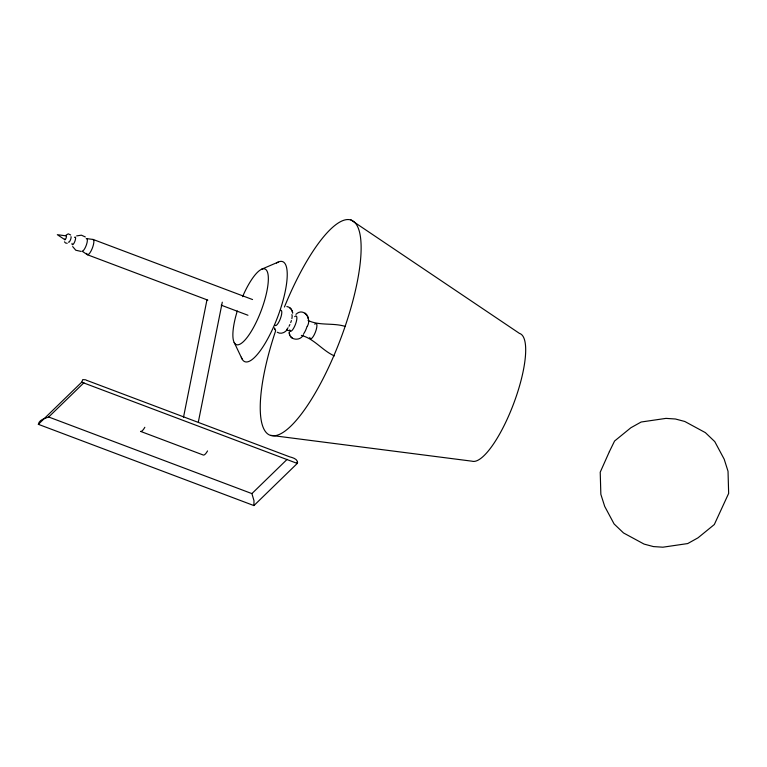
<?xml version="1.0" encoding="UTF-8"?>
<svg xmlns="http://www.w3.org/2000/svg" width="767" height="767" viewBox="0 0 767 767"><rect width="100%" height="100%" fill="white"/><g stroke="black" fill="none" stroke-linecap="round" stroke-linejoin="round"><path stroke-width="1.15" d="M295.947 314.326C303.569 306.953 311.958 318.573 307.385 326.138M86.498 380.259L289.715 456.854C292.735 457.65 298.564 459.212 297.28 463.431L253.915 505.578L38.35 424.324C39.136 419.674 44.937 418.427 48.695 417.008L83.919 382.762M38.35 424.324L81.714 382.177L82.788 379.598L85.846 379.857M183.495 417.315L206.965 299.849M198.346 421.994L222.286 302.179M297.28 463.431L297.548 462.07L297.28 463.431L81.714 382.177M253.915 505.578L253.982 500.698L251.902 493.603L48.695 417.008M303.435 334.719C300.443 341.44 289.37 340.5 289.159 332.495L289.84 335.217M66.087 235.124L68.301 233.839L70.66 234.99M287.203 329.58C285.132 332.715 280.588 334.498 277.261 332.236M251.902 493.603L287.136 459.356M261.518 269.265L278.162 262.113M76.633 235.91L81.398 235.181L85.329 236.955M67.208 243.283L65.492 242.976L64.466 241.835M80.995 251.403L75.78 250.224L72.664 246.552M270.732 435.33L472.06 461.197A68.158 18.954 -69.3 0 0 513.948 402.838A68.158 18.954 -69.3 0 0 519.489 333.424L350.73 219.803M66.288 235.881L57.333 234.683L64.859 239.707M86.757 238.614L93.162 239.477L252.554 299.552M345.342 326.454C333.137 322.571 319.695 326.033 308.075 320.481M286.858 306.541C290.07 306.953 292.438 309.973 292.678 313.118L292.016 310.491M207.838 300.137L87.448 254.759L82.069 251.173A6.702 1.86 -69.3 0 0 86.479 244.663A6.702 1.86 -69.3 0 0 86.22 238.681M221.212 305.18L247.962 315.256M286.657 329.848L290.444 331.277M301.354 335.38C314.269 338.726 322.303 350.548 334.345 355.898M306.934 314.882L305.074 313.08M289.533 307.557L290.31 308.305M290.578 308.564L291.316 309.283M290.578 336.492L291.335 337.221M291.642 337.518L292.438 338.285M274.778 329.302L274.442 327.94L275.478 330.51M234.194 342.437L242.017 358.889M307.672 316.157L308.353 318.871M294.691 316.646A8.159 2.272 -69.3 0 1 295.458 324.345A8.159 2.272 -69.3 0 1 289.753 329.887M291.882 314.643A8.159 2.272 -69.3 0 1 291.863 318.641M291.383 320.558A8.159 2.272 -69.3 0 1 290.722 322.562M289.907 324.518A8.159 2.272 -69.3 0 1 289.006 326.291M288.076 327.758A8.159 2.272 -69.3 0 1 287.174 328.822M66.125 235.9A2.042 0.566 -69.3 0 1 65.914 238.46A2.042 0.566 -69.3 0 1 64.687 239.016M70.995 236.658A3.068 0.853 -69.3 0 1 70.248 240.368A3.068 0.853 -69.3 0 1 68.493 242.075M314.738 324.201A8.159 2.272 -69.3 0 1 316.167 329.896A8.159 2.272 -69.3 0 1 310.491 338.822M310.031 338.381A8.159 2.272 -69.3 0 1 309.791 337.442M280.434 310.376A8.159 2.272 -69.3 0 1 280.386 318.669A8.159 2.272 -69.3 0 1 274.912 325.15M74.514 237.415A4.084 1.131 -69.3 0 1 75.521 239.007A4.084 1.131 -69.3 0 1 73.421 244.059A4.084 1.131 -69.3 0 1 72.05 243.35M307.03 326.454A8.159 2.272 -69.3 0 1 303.713 333.655M92.51 239.544A8.159 2.272 -69.3 0 1 92.069 248.824A8.159 2.272 -69.3 0 1 86.757 253.378M276.494 263.033A53.479 14.88 -69.3 0 1 277.875 316.416A53.479 14.88 -69.3 0 1 241.337 357.192M242.564 296.685A40.43 11.246 -69.3 0 1 268.297 276.849A40.43 11.246 -69.3 0 1 244.999 340.011A40.43 11.246 -69.3 0 1 237.3 310.961M144.838 427.286A10.498 2.915 -69.3 0 1 140.601 431.409L203.313 455.042A10.498 2.915 -69.3 0 0 207.55 450.929M284.423 307.03A114.964 31.974 -69.3 0 1 360.873 240.886A114.964 31.974 -69.3 0 1 293.377 423.547A114.964 31.974 -69.3 0 1 275.689 330.673M609.381 451.648L600.225 472.175L600.849 494.312L604.703 506.402L614.099 523.957L623.513 532.95L644.079 544.091L653.426 546.583L662.88 547.197L687.721 543.563L697.999 537.83L714.317 524.532L728.65 493.411L728.027 471.264L724.182 459.174L714.777 441.619L705.362 432.626L684.806 421.486L675.459 419.003L665.996 418.379L641.154 422.013L630.877 427.746L614.559 441.044L609.381 451.648"/></g></svg>
